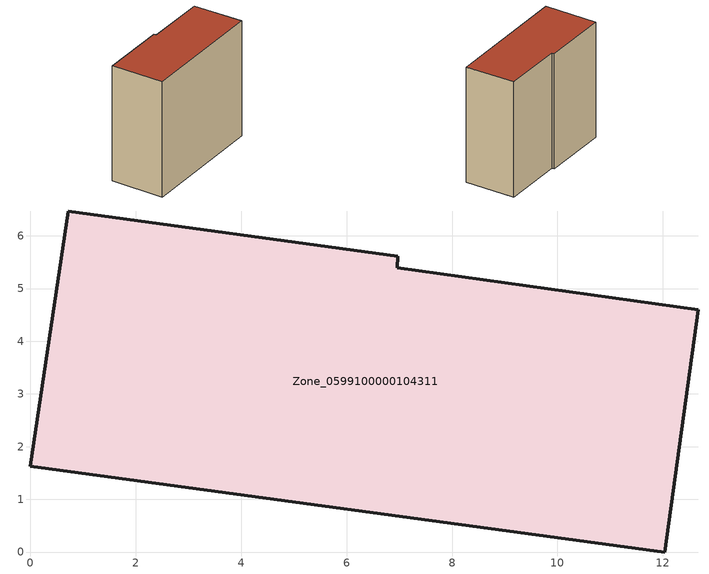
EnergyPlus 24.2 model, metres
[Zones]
Zone_0599100000104311
 floor ground (C_G): 12.03,0 0,1.63 0.72,6.47 6.97,5.61 6.96,5.39 12.67,4.6 z0
 wall outside (C_F): 6.97,5.61 0.72,6.47 0,1.63 12.03,0 12.67,4.6 6.96,5.39 6.97,5.61 z0:10.78
 roof outside (C_R): 12.67,4.6 6.96,5.39 6.97,5.61 0.72,6.47 0,1.63 12.03,0 z10.78
[BUILDING]
Pand.0599100000104311: North Axis=0; Terrain=City; Loads Convergence Tolerance Value=0.04; Temperature Convergence Tolerance Value=0.4; Solar Distribution=FullExterior; Maximum Number of Warmup Days=25; Minimum Number of Warmup Days=1
[Site:Location]
Rotterdam.The.Hague.AP_ZH_NLD Design_Conditions: Latitude=51.96; Longitude=4.45; Time Zone=1; Elevation=-4.5
[SITE:GROUNDTEMPERATURE:BUILDINGSURFACE]
18, 18, 18, 18, 18, 18, 18, 18, 18, 18, 18, 18
[MATERIAL] Thermal Absorptance=0.9; Solar Absorptance=0.7; Visible Absorptance=0.7
Name | Roughness | Thickness | Conductivity | Density | Specific Heat
G.TI.1946 | MediumSmooth | 0.15 | 1 | 540 | 1210
F.TI.1946 | Rough | 0.3 | 0.857143 | 1920 | 840
R.TI.1946 | MediumRough | 0.2 | 0.1 | 1500 | 1000
[CONSTRUCTION]
C_G: G.TI.1946
C_F: F.TI.1946
C_R: R.TI.1946
[ZONE]
Zone_0599100000104311: Type=1; Multiplier=1; Ceiling Height=Autocalculate; Volume=Autocalculate; Floor Area=autocalculate; Part of Total Floor Area=Yes
[ZONEINFILTRATION:DESIGNFLOWRATE]
Infil_Zone_0599100000104311: Zone or ZoneList or Space or SpaceList=Zone_0599100000104311; Schedule=AlwaysOn; Design Flow Rate Calculation Method=Flow/Area; Flow Rate per Floor Area=0.003; Constant Term Coefficient=1; Temperature Term Coefficient=0; Velocity Term Coefficient=0; Velocity Squared Term Coefficient=0
[HVACTEMPLATE:ZONE:IDEALLOADSAIRSYSTEM]
Zone_0599100000104311: Maximum Heating Supply Air Temperature=50; Minimum Cooling Supply Air Temperature=13; Maximum Heating Supply Air Humidity Ratio=0.0156; Minimum Cooling Supply Air Humidity Ratio=0.0077; Heating Limit=NoLimit; Cooling Limit=NoLimit; Dehumidification Control Type=ConstantSensibleHeatRatio; Cooling Sensible Heat Ratio=0.7; Dehumidification Setpoint=60; Humidification Control Type=None; Humidification Setpoint=30; Outdoor Air Method=None; Outdoor Air Flow Rate per Person=0.00944; Outdoor Air Flow Rate per Zone Floor Area=0; Outdoor Air Flow Rate per Zone=0; Demand Controlled Ventilation Type=None; Outdoor Air Economizer Type=NoEconomizer; Heat Recovery Type=None; Sensible Heat Recovery Effectiveness=0.7; Latent Heat Recovery Effectiveness=0.65
[ZONECONTROL:THERMOSTAT]
ThermostatControl_Zone_0599100000104311: Zone or ZoneList=Zone_0599100000104311; Control Type Schedule=DualSetpointControlType; Control 1=Thermostat_Zone_0599100000104311; Temperature Difference Between Cutout And Setpoint=0
[THERMOSTATSETPOINT:DUALSETPOINT]
Thermostat_Zone_0599100000104311: Heating Setpoint Temperature Schedule=HeatingSetpoint_Zone_0599100000104311; Cooling Setpoint Temperature Schedule=CoolingSetpoint_Zone_0599100000104311
[SCHEDULE:COMPACT]
HeatingSetpoint_Zone_0599100000104311: Through: 12/31, For: AllDays, Until: 24:00, 21
CoolingSetpoint_Zone_0599100000104311: Through: 12/31, For: AllDays, Until: 24:00, 24
DualSetpointControlType: Through: 12/31, For: AllDays, Until: 24:00, 4
AlwaysOn: Through: 12/31, For: AllDays, Until: 24:00, 1
